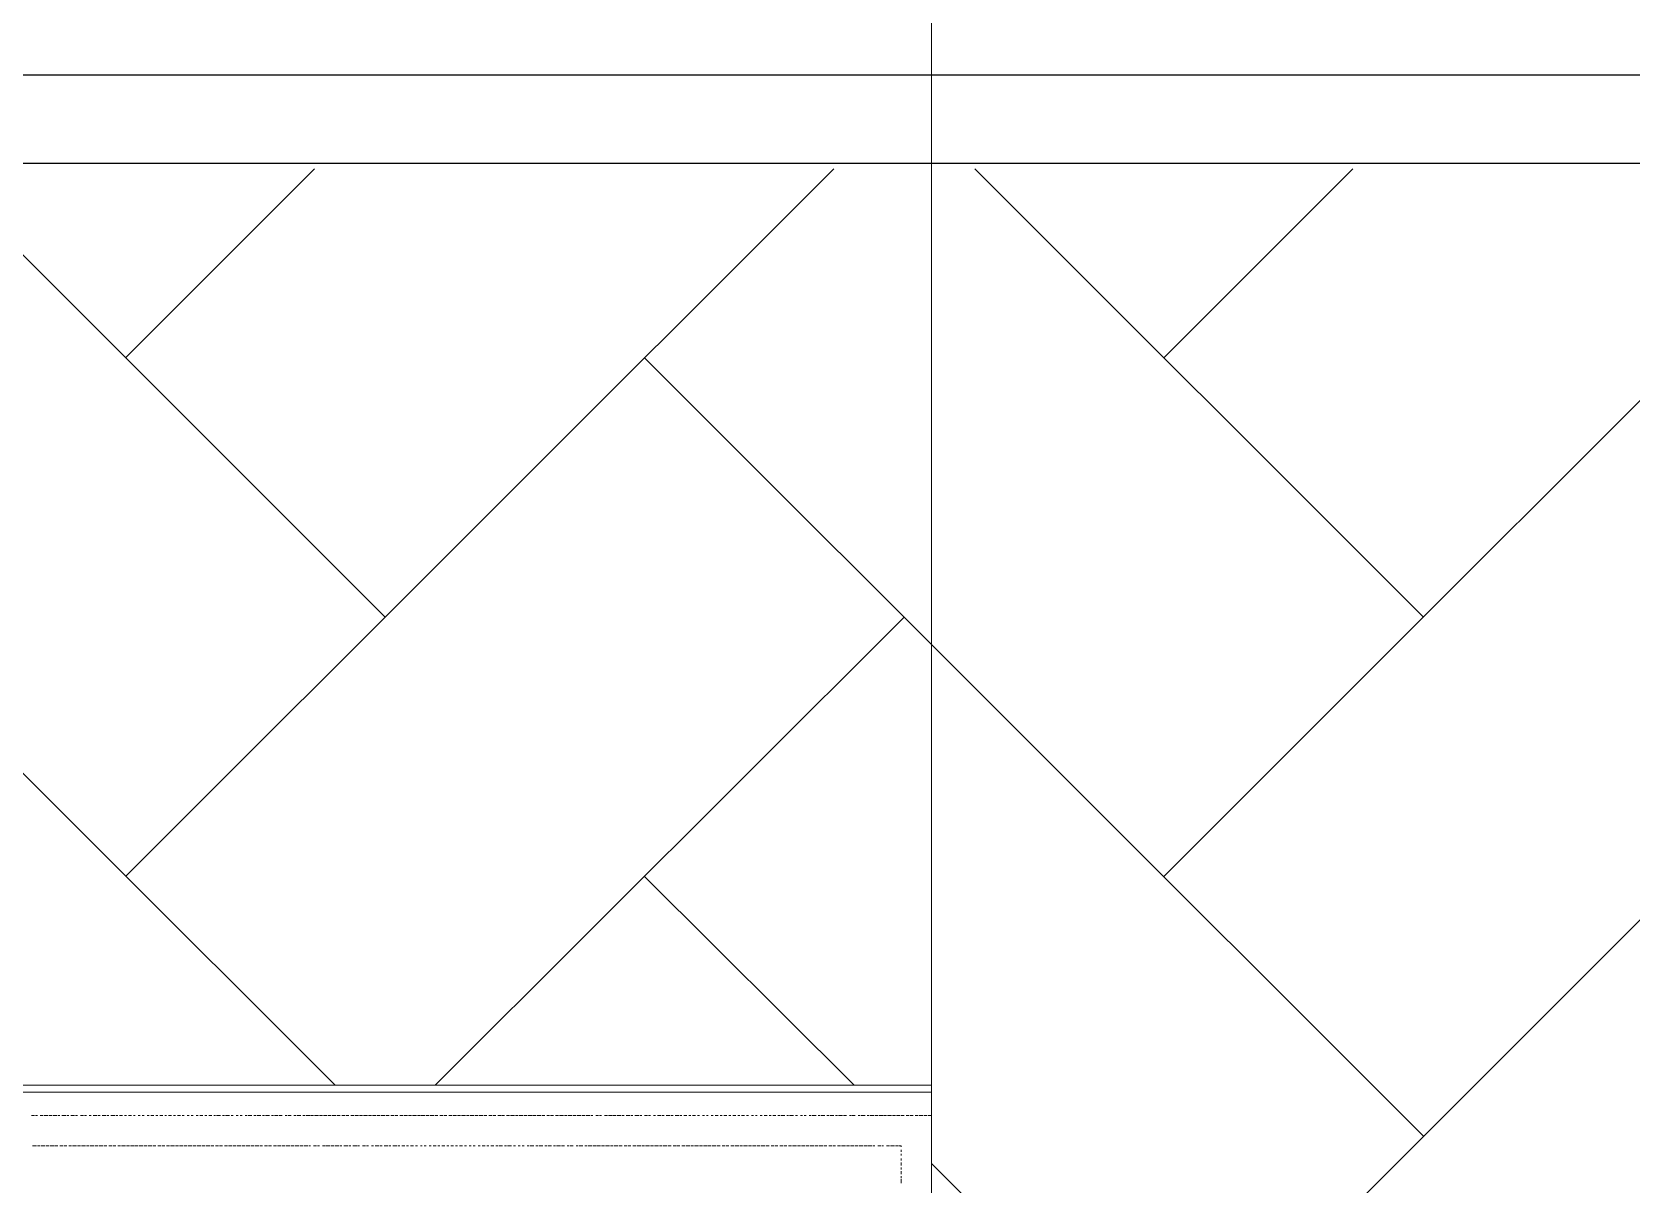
# Model space of a CAD drawing. Header units: millimetres. Extents: x 2928 to 3112, y 1220 to 1280.
# Drawn here: x 2971.048 to 2973.768, y 1265.586 to 1267.547 of the extents above; entities that cross this region are included whole.
import ezdxf

# ---------------------------------------------------------------- set-up
doc = ezdxf.new("R2010")
doc.units = ezdxf.units.MM

msp = doc.modelspace()

# ---------------------------------------------------------------- linework, layer by layer
at = {"color": 253, "linetype": 'Continuous', "lineweight": 5, "true_color": 0x9a9a9a}
for points in [[(2972.57843, 1265.58897), (2972.57843, 1267.98234), (2972.57843, 1267.98234)], [(2972.57843, 1265.58897), (2972.57843, 1267.98234), (2972.57843, 1267.98234)], [(2972.57843, 1265.7423), (2970.56174, 1265.7423), (2970.56174, 1265.7423)]]:
    msp.add_lwpolyline(points, dxfattribs=at)
at = {"color": 7, "linetype": 'Continuous', "lineweight": -2, "true_color": 0x000007}
for points in [[(2937.08126, 1265.3073), (2937.07792, 1267.474), (2938.98795, 1267.474), (2985.45528, 1267.474), (2985.45528, 1236.87356), (2938.98795, 1236.87356), (2937.08126, 1236.87356), (2937.08126, 1238.60692)], [(2937.23126, 1265.3073), (2937.23126, 1267.32399), (2938.98795, 1267.32399), (2985.30528, 1267.32399), (2985.30528, 1237.02356), (2938.98795, 1237.02356), (2937.22793, 1237.02356), (2937.22793, 1238.60692)]]:
    msp.add_lwpolyline(points, close=True, dxfattribs=at)
at = {"color": 252, "linetype": 'Continuous', "lineweight": 13, "true_color": 0x989898}
msp.add_lwpolyline([(2978.19518, 1267.32399), (2978.19518, 1267.474), (2940.68131, 1267.474), (2940.68131, 1267.32399)], close=True, dxfattribs=at)
at = {"color": 9, "linetype": 'Continuous', "lineweight": 13, "true_color": 0xbababa}
for points in [[(2971.64842, 1266.55065), (2970.88507, 1267.31399), (2970.88507, 1267.31399)], [(2971.20674, 1266.99232), (2971.52842, 1267.31399), (2971.52842, 1267.31399)], [(2971.20674, 1266.10898), (2972.41176, 1267.31399), (2972.41176, 1267.31399)], [(2973.41511, 1266.55065), (2972.65176, 1267.31399), (2972.65176, 1267.31399)], [(2972.97344, 1266.99232), (2973.29511, 1267.31399), (2973.29511, 1267.31399)], [(2972.97344, 1266.10898), (2974.17845, 1267.31399), (2974.17845, 1267.31399)], [(2971.56342, 1265.75397), (2970.3234, 1266.99232), (2970.3234, 1266.99232)], [(2973.41511, 1265.6673), (2972.09009, 1266.99232), (2972.09009, 1266.99232)], [(2971.73342, 1265.75397), (2972.53176, 1266.55065), (2972.53176, 1266.55065)], [(2972.97344, 1265.22396), (2974.29846, 1266.55065), (2974.29846, 1266.55065)], [(2972.44676, 1265.75397), (2972.09009, 1266.10898), (2972.09009, 1266.10898)], [(2973.41511, 1264.78229), (2972.57843, 1265.62064), (2972.57843, 1265.62064)]]:
    msp.add_lwpolyline(points, dxfattribs=at)
at = {"color": 7, "linetype": 'Continuous', "lineweight": 20, "true_color": 0x000007}
msp.add_lwpolyline([(2972.57843, 1265.75397), (2970.56174, 1265.75397), (2970.56174, 1265.29896), (2972.57843, 1265.29896)], close=True, dxfattribs=at)
at = {"color": 252, "linetype": 'Continuous', "lineweight": 13, "true_color": 0x989898}
for points in [[(2971.05174, 1265.7023), (2971.04674, 1265.7023), (2971.04674, 1265.7023)], [(2971.05674, 1265.7023), (2971.05341, 1265.7023), (2971.05341, 1265.7023)], [(2971.06674, 1265.7023), (2971.06174, 1265.7023), (2971.06174, 1265.7023)], [(2971.07508, 1265.7023), (2971.06841, 1265.7023), (2971.06841, 1265.7023)], [(2971.08174, 1265.7023), (2971.07674, 1265.7023), (2971.07674, 1265.7023)], [(2971.09008, 1265.7023), (2971.08341, 1265.7023), (2971.08341, 1265.7023)], [(2971.09508, 1265.7023), (2971.09174, 1265.7023), (2971.09174, 1265.7023)], [(2971.10508, 1265.7023), (2971.09841, 1265.7023), (2971.09841, 1265.7023)], [(2971.11008, 1265.7023), (2971.10674, 1265.7023), (2971.10674, 1265.7023)], [(2971.12008, 1265.7023), (2971.11341, 1265.7023), (2971.11341, 1265.7023)], [(2971.12508, 1265.7023), (2971.12174, 1265.7023), (2971.12174, 1265.7023)], [(2971.13508, 1265.7023), (2971.13008, 1265.7023), (2971.13008, 1265.7023)], [(2971.14008, 1265.7023), (2971.13674, 1265.7023), (2971.13674, 1265.7023)], [(2971.14841, 1265.7023), (2971.14508, 1265.7023), (2971.14508, 1265.7023)], [(2971.15841, 1265.7023), (2971.15174, 1265.7023), (2971.15174, 1265.7023)], [(2971.16341, 1265.7023), (2971.16008, 1265.7023), (2971.16008, 1265.7023)], [(2971.17341, 1265.7023), (2971.16674, 1265.7023), (2971.16674, 1265.7023)], [(2971.17841, 1265.7023), (2971.17508, 1265.7023), (2971.17508, 1265.7023)], [(2971.18841, 1265.7023), (2971.18174, 1265.7023), (2971.18174, 1265.7023)], [(2971.19341, 1265.7023), (2971.19008, 1265.7023), (2971.19008, 1265.7023)], [(2971.20174, 1265.7023), (2971.19674, 1265.7023), (2971.19674, 1265.7023)], [(2971.20841, 1265.7023), (2971.20508, 1265.7023), (2971.20508, 1265.7023)], [(2971.21674, 1265.7023), (2971.21174, 1265.7023), (2971.21174, 1265.7023)], [(2971.22341, 1265.7023), (2971.22008, 1265.7023), (2971.22008, 1265.7023)], [(2971.23174, 1265.7023), (2971.22841, 1265.7023), (2971.22841, 1265.7023)], [(2971.23841, 1265.7023), (2971.23508, 1265.7023), (2971.23508, 1265.7023)], [(2971.24674, 1265.7023), (2971.24341, 1265.7023), (2971.24341, 1265.7023)], [(2971.25508, 1265.7023), (2971.25008, 1265.7023), (2971.25008, 1265.7023)], [(2971.26175, 1265.7023), (2971.25841, 1265.7023), (2971.25841, 1265.7023)], [(2971.27008, 1265.7023), (2971.26508, 1265.7023), (2971.26508, 1265.7023)], [(2971.27675, 1265.7023), (2971.27341, 1265.7023), (2971.27341, 1265.7023)], [(2971.28508, 1265.7023), (2971.28008, 1265.7023), (2971.28008, 1265.7023)], [(2971.29175, 1265.7023), (2971.28841, 1265.7023), (2971.28841, 1265.7023)], [(2971.30008, 1265.7023), (2971.29508, 1265.7023), (2971.29508, 1265.7023)], [(2971.30675, 1265.7023), (2971.30341, 1265.7023), (2971.30341, 1265.7023)], [(2971.31508, 1265.7023), (2971.31175, 1265.7023), (2971.31175, 1265.7023)], [(2971.32175, 1265.7023), (2971.31841, 1265.7023), (2971.31841, 1265.7023)], [(2971.33008, 1265.7023), (2971.32675, 1265.7023), (2971.32675, 1265.7023)], [(2971.33841, 1265.7023), (2971.33341, 1265.7023), (2971.33341, 1265.7023)], [(2971.34508, 1265.7023), (2971.34175, 1265.7023), (2971.34175, 1265.7023)], [(2971.35341, 1265.7023), (2971.34841, 1265.7023), (2971.34841, 1265.7023)], [(2971.36008, 1265.7023), (2971.35675, 1265.7023), (2971.35675, 1265.7023)], [(2971.36841, 1265.7023), (2971.36175, 1265.7023), (2971.36175, 1265.7023)], [(2971.37508, 1265.7023), (2971.37175, 1265.7023), (2971.37175, 1265.7023)], [(2971.38341, 1265.7023), (2971.37675, 1265.7023), (2971.37675, 1265.7023)], [(2971.39008, 1265.7023), (2971.38675, 1265.7023), (2971.38675, 1265.7023)], [(2971.39841, 1265.7023), (2971.39508, 1265.7023), (2971.39508, 1265.7023)], [(2971.40508, 1265.7023), (2971.40175, 1265.7023), (2971.40175, 1265.7023)], [(2971.41341, 1265.7023), (2971.41008, 1265.7023), (2971.41008, 1265.7023)], [(2971.42175, 1265.7023), (2971.41508, 1265.7023), (2971.41508, 1265.7023)], [(2971.42841, 1265.7023), (2971.42508, 1265.7023), (2971.42508, 1265.7023)], [(2971.43675, 1265.7023), (2971.43008, 1265.7023), (2971.43008, 1265.7023)], [(2971.44341, 1265.7023), (2971.44008, 1265.7023), (2971.44008, 1265.7023)], [(2971.45175, 1265.7023), (2971.44508, 1265.7023), (2971.44508, 1265.7023)], [(2971.45841, 1265.7023), (2971.45508, 1265.7023), (2971.45508, 1265.7023)], [(2971.46675, 1265.7023), (2971.46008, 1265.7023), (2971.46008, 1265.7023)], [(2971.47341, 1265.7023), (2971.46841, 1265.7023), (2971.46841, 1265.7023)], [(2971.48175, 1265.7023), (2971.47841, 1265.7023), (2971.47841, 1265.7023)], [(2971.48841, 1265.7023), (2971.48341, 1265.7023), (2971.48341, 1265.7023)], [(2971.49675, 1265.7023), (2971.49341, 1265.7023), (2971.49341, 1265.7023)], [(2971.50508, 1265.7023), (2971.49842, 1265.7023), (2971.49842, 1265.7023)], [(2971.51175, 1265.7023), (2971.50842, 1265.7023), (2971.50842, 1265.7023)], [(2971.52008, 1265.7023), (2971.51342, 1265.7023), (2971.51342, 1265.7023)], [(2971.52675, 1265.7023), (2971.52175, 1265.7023), (2971.52175, 1265.7023)], [(2971.53508, 1265.7023), (2971.52842, 1265.7023), (2971.52842, 1265.7023)], [(2971.54175, 1265.7023), (2971.53675, 1265.7023), (2971.53675, 1265.7023)], [(2971.55008, 1265.7023), (2971.54342, 1265.7023), (2971.54342, 1265.7023)], [(2971.55675, 1265.7023), (2971.55175, 1265.7023), (2971.55175, 1265.7023)], [(2971.56508, 1265.7023), (2971.55842, 1265.7023), (2971.55842, 1265.7023)], [(2971.57175, 1265.7023), (2971.56675, 1265.7023), (2971.56675, 1265.7023)], [(2971.58008, 1265.7023), (2971.57508, 1265.7023), (2971.57508, 1265.7023)], [(2971.58675, 1265.7023), (2971.58175, 1265.7023), (2971.58175, 1265.7023)], [(2971.59508, 1265.7023), (2971.59008, 1265.7023), (2971.59008, 1265.7023)], [(2971.60342, 1265.7023), (2971.59675, 1265.7023), (2971.59675, 1265.7023)], [(2971.61008, 1265.7023), (2971.60508, 1265.7023), (2971.60508, 1265.7023)], [(2971.61842, 1265.7023), (2971.61175, 1265.7023), (2971.61175, 1265.7023)], [(2971.62508, 1265.7023), (2971.62008, 1265.7023), (2971.62008, 1265.7023)], [(2971.63342, 1265.7023), (2971.62675, 1265.7023), (2971.62675, 1265.7023)], [(2971.64008, 1265.7023), (2971.63508, 1265.7023), (2971.63508, 1265.7023)], [(2971.64842, 1265.7023), (2971.64175, 1265.7023), (2971.64175, 1265.7023)], [(2971.65508, 1265.7023), (2971.65008, 1265.7023), (2971.65008, 1265.7023)], [(2971.66342, 1265.7023), (2971.65842, 1265.7023), (2971.65842, 1265.7023)], [(2971.67008, 1265.7023), (2971.66508, 1265.7023), (2971.66508, 1265.7023)], [(2971.67842, 1265.7023), (2971.67342, 1265.7023), (2971.67342, 1265.7023)], [(2971.68675, 1265.7023), (2971.68008, 1265.7023), (2971.68008, 1265.7023)], [(2971.69342, 1265.7023), (2971.68842, 1265.7023), (2971.68842, 1265.7023)], [(2971.70175, 1265.7023), (2971.69508, 1265.7023), (2971.69508, 1265.7023)], [(2971.70842, 1265.7023), (2971.70342, 1265.7023), (2971.70342, 1265.7023)], [(2971.71675, 1265.7023), (2971.71008, 1265.7023), (2971.71008, 1265.7023)], [(2971.72342, 1265.7023), (2971.71842, 1265.7023), (2971.71842, 1265.7023)], [(2971.73175, 1265.7023), (2971.72508, 1265.7023), (2971.72508, 1265.7023)], [(2971.73842, 1265.7023), (2971.73342, 1265.7023), (2971.73342, 1265.7023)], [(2971.74675, 1265.7023), (2971.74175, 1265.7023), (2971.74175, 1265.7023)], [(2971.75342, 1265.7023), (2971.74842, 1265.7023), (2971.74842, 1265.7023)], [(2971.76175, 1265.7023), (2971.75675, 1265.7023), (2971.75675, 1265.7023)], [(2971.77009, 1265.7023), (2971.76342, 1265.7023), (2971.76342, 1265.7023)], [(2971.77675, 1265.7023), (2971.77175, 1265.7023), (2971.77175, 1265.7023)], [(2971.78509, 1265.7023), (2971.77842, 1265.7023), (2971.77842, 1265.7023)], [(2971.79175, 1265.7023), (2971.78675, 1265.7023), (2971.78675, 1265.7023)], [(2971.80009, 1265.7023), (2971.79342, 1265.7023), (2971.79342, 1265.7023)], [(2971.80675, 1265.7023), (2971.80175, 1265.7023), (2971.80175, 1265.7023)], [(2971.81509, 1265.7023), (2971.80842, 1265.7023), (2971.80842, 1265.7023)], [(2971.82175, 1265.7023), (2971.81675, 1265.7023), (2971.81675, 1265.7023)], [(2971.83009, 1265.7023), (2971.82509, 1265.7023), (2971.82509, 1265.7023)], [(2971.83675, 1265.7023), (2971.83175, 1265.7023), (2971.83175, 1265.7023)], [(2971.84509, 1265.7023), (2971.84009, 1265.7023), (2971.84009, 1265.7023)], [(2971.85175, 1265.7023), (2971.84675, 1265.7023), (2971.84675, 1265.7023)], [(2971.86009, 1265.7023), (2971.85509, 1265.7023), (2971.85509, 1265.7023)], [(2971.86842, 1265.7023), (2971.86175, 1265.7023), (2971.86175, 1265.7023)], [(2971.87509, 1265.7023), (2971.87009, 1265.7023), (2971.87009, 1265.7023)], [(2971.88342, 1265.7023), (2971.87675, 1265.7023), (2971.87675, 1265.7023)], [(2971.89009, 1265.7023), (2971.88509, 1265.7023), (2971.88509, 1265.7023)], [(2971.89842, 1265.7023), (2971.89175, 1265.7023), (2971.89175, 1265.7023)], [(2971.90509, 1265.7023), (2971.90009, 1265.7023), (2971.90009, 1265.7023)], [(2971.91342, 1265.7023), (2971.90675, 1265.7023), (2971.90675, 1265.7023)], [(2971.92009, 1265.7023), (2971.91509, 1265.7023), (2971.91509, 1265.7023)], [(2971.92842, 1265.7023), (2971.92342, 1265.7023), (2971.92342, 1265.7023)], [(2971.93509, 1265.7023), (2971.93009, 1265.7023), (2971.93009, 1265.7023)], [(2971.94342, 1265.7023), (2971.93842, 1265.7023), (2971.93842, 1265.7023)], [(2971.95175, 1265.7023), (2971.94509, 1265.7023), (2971.94509, 1265.7023)], [(2971.95842, 1265.7023), (2971.95342, 1265.7023), (2971.95342, 1265.7023)], [(2971.96676, 1265.7023), (2971.96009, 1265.7023), (2971.96009, 1265.7023)], [(2971.97342, 1265.7023), (2971.96842, 1265.7023), (2971.96842, 1265.7023)], [(2971.98176, 1265.7023), (2971.97509, 1265.7023), (2971.97509, 1265.7023)], [(2971.98842, 1265.7023), (2971.98342, 1265.7023), (2971.98342, 1265.7023)], [(2971.99676, 1265.7023), (2971.99009, 1265.7023), (2971.99009, 1265.7023)], [(2972.00176, 1265.7023), (2971.99842, 1265.7023), (2971.99842, 1265.7023)], [(2972.01176, 1265.7023), (2972.00676, 1265.7023), (2972.00676, 1265.7023)], [(2972.01676, 1265.7023), (2972.01342, 1265.7023), (2972.01342, 1265.7023)], [(2972.02676, 1265.7023), (2972.02176, 1265.7023), (2972.02176, 1265.7023)], [(2972.03509, 1265.7023), (2972.02842, 1265.7023), (2972.02842, 1265.7023)], [(2972.04176, 1265.7023), (2972.03676, 1265.7023), (2972.03676, 1265.7023)], [(2972.05009, 1265.7023), (2972.04342, 1265.7023), (2972.04342, 1265.7023)], [(2972.05509, 1265.7023), (2972.05176, 1265.7023), (2972.05176, 1265.7023)], [(2972.06509, 1265.7023), (2972.05842, 1265.7023), (2972.05842, 1265.7023)], [(2972.07009, 1265.7023), (2972.06676, 1265.7023), (2972.06676, 1265.7023)], [(2972.08009, 1265.7023), (2972.07342, 1265.7023), (2972.07342, 1265.7023)], [(2972.08509, 1265.7023), (2972.08176, 1265.7023), (2972.08176, 1265.7023)], [(2972.09509, 1265.7023), (2972.09009, 1265.7023), (2972.09009, 1265.7023)], [(2972.10009, 1265.7023), (2972.09676, 1265.7023), (2972.09676, 1265.7023)], [(2972.10842, 1265.7023), (2972.10509, 1265.7023), (2972.10509, 1265.7023)], [(2972.11842, 1265.7023), (2972.11176, 1265.7023), (2972.11176, 1265.7023)], [(2972.12342, 1265.7023), (2972.12009, 1265.7023), (2972.12009, 1265.7023)], [(2972.13342, 1265.7023), (2972.12676, 1265.7023), (2972.12676, 1265.7023)], [(2972.13842, 1265.7023), (2972.13509, 1265.7023), (2972.13509, 1265.7023)], [(2972.14842, 1265.7023), (2972.14176, 1265.7023), (2972.14176, 1265.7023)], [(2972.15342, 1265.7023), (2972.15009, 1265.7023), (2972.15009, 1265.7023)], [(2972.16176, 1265.7023), (2972.15676, 1265.7023), (2972.15676, 1265.7023)], [(2972.16842, 1265.7023), (2972.16509, 1265.7023), (2972.16509, 1265.7023)], [(2972.17676, 1265.7023), (2972.17176, 1265.7023), (2972.17176, 1265.7023)], [(2972.18342, 1265.7023), (2972.18009, 1265.7023), (2972.18009, 1265.7023)], [(2972.19176, 1265.7023), (2972.18842, 1265.7023), (2972.18842, 1265.7023)], [(2972.19843, 1265.7023), (2972.19509, 1265.7023), (2972.19509, 1265.7023)], [(2972.20676, 1265.7023), (2972.20343, 1265.7023), (2972.20343, 1265.7023)], [(2972.21509, 1265.7023), (2972.21009, 1265.7023), (2972.21009, 1265.7023)], [(2972.22176, 1265.7023), (2972.21843, 1265.7023), (2972.21843, 1265.7023)], [(2972.23009, 1265.7023), (2972.22509, 1265.7023), (2972.22509, 1265.7023)], [(2972.23676, 1265.7023), (2972.23343, 1265.7023), (2972.23343, 1265.7023)], [(2972.24509, 1265.7023), (2972.24009, 1265.7023), (2972.24009, 1265.7023)], [(2972.25176, 1265.7023), (2972.24843, 1265.7023), (2972.24843, 1265.7023)], [(2972.26009, 1265.7023), (2972.25509, 1265.7023), (2972.25509, 1265.7023)], [(2972.26676, 1265.7023), (2972.26343, 1265.7023), (2972.26343, 1265.7023)], [(2972.27509, 1265.7023), (2972.27176, 1265.7023), (2972.27176, 1265.7023)], [(2972.28176, 1265.7023), (2972.27843, 1265.7023), (2972.27843, 1265.7023)], [(2972.29009, 1265.7023), (2972.28676, 1265.7023), (2972.28676, 1265.7023)], [(2972.29843, 1265.7023), (2972.29343, 1265.7023), (2972.29343, 1265.7023)], [(2972.30509, 1265.7023), (2972.30176, 1265.7023), (2972.30176, 1265.7023)], [(2972.31343, 1265.7023), (2972.30843, 1265.7023), (2972.30843, 1265.7023)], [(2972.32009, 1265.7023), (2972.31676, 1265.7023), (2972.31676, 1265.7023)], [(2972.32843, 1265.7023), (2972.32176, 1265.7023), (2972.32176, 1265.7023)], [(2972.33509, 1265.7023), (2972.33176, 1265.7023), (2972.33176, 1265.7023)], [(2972.34343, 1265.7023), (2972.33676, 1265.7023), (2972.33676, 1265.7023)], [(2972.35009, 1265.7023), (2972.34676, 1265.7023), (2972.34676, 1265.7023)], [(2972.35843, 1265.7023), (2972.35509, 1265.7023), (2972.35509, 1265.7023)], [(2972.36509, 1265.7023), (2972.36176, 1265.7023), (2972.36176, 1265.7023)], [(2972.37343, 1265.7023), (2972.37009, 1265.7023), (2972.37009, 1265.7023)], [(2972.38176, 1265.7023), (2972.37509, 1265.7023), (2972.37509, 1265.7023)], [(2972.38843, 1265.7023), (2972.38509, 1265.7023), (2972.38509, 1265.7023)], [(2972.39676, 1265.7023), (2972.39009, 1265.7023), (2972.39009, 1265.7023)], [(2972.40343, 1265.7023), (2972.40009, 1265.7023), (2972.40009, 1265.7023)], [(2972.41176, 1265.7023), (2972.40509, 1265.7023), (2972.40509, 1265.7023)], [(2972.41843, 1265.7023), (2972.41509, 1265.7023), (2972.41509, 1265.7023)], [(2972.42676, 1265.7023), (2972.42009, 1265.7023), (2972.42009, 1265.7023)], [(2972.43343, 1265.7023), (2972.42843, 1265.7023), (2972.42843, 1265.7023)], [(2972.44176, 1265.7023), (2972.43843, 1265.7023), (2972.43843, 1265.7023)], [(2972.44843, 1265.7023), (2972.44343, 1265.7023), (2972.44343, 1265.7023)], [(2972.45676, 1265.7023), (2972.45343, 1265.7023), (2972.45343, 1265.7023)], [(2972.4651, 1265.7023), (2972.45843, 1265.7023), (2972.45843, 1265.7023)], [(2972.47176, 1265.7023), (2972.46843, 1265.7023), (2972.46843, 1265.7023)], [(2972.4801, 1265.7023), (2972.47343, 1265.7023), (2972.47343, 1265.7023)], [(2972.48676, 1265.7023), (2972.48176, 1265.7023), (2972.48176, 1265.7023)], [(2972.4951, 1265.7023), (2972.48843, 1265.7023), (2972.48843, 1265.7023)], [(2972.50176, 1265.7023), (2972.49676, 1265.7023), (2972.49676, 1265.7023)], [(2972.5101, 1265.7023), (2972.50343, 1265.7023), (2972.50343, 1265.7023)], [(2972.51676, 1265.7023), (2972.51176, 1265.7023), (2972.51176, 1265.7023)], [(2972.5251, 1265.7023), (2972.51843, 1265.7023), (2972.51843, 1265.7023)], [(2972.53176, 1265.7023), (2972.52676, 1265.7023), (2972.52676, 1265.7023)], [(2972.5401, 1265.7023), (2972.5351, 1265.7023), (2972.5351, 1265.7023)], [(2972.54676, 1265.7023), (2972.54176, 1265.7023), (2972.54176, 1265.7023)], [(2972.5551, 1265.7023), (2972.5501, 1265.7023), (2972.5501, 1265.7023)], [(2972.56343, 1265.7023), (2972.55676, 1265.7023), (2972.55676, 1265.7023)], [(2972.5701, 1265.7023), (2972.5651, 1265.7023), (2972.5651, 1265.7023)], [(2972.57843, 1265.7023), (2972.57176, 1265.7023), (2972.57176, 1265.7023)], [(2971.05508, 1265.65064), (2971.04841, 1265.65064), (2971.04841, 1265.65064)], [(2971.06174, 1265.65064), (2971.05674, 1265.65064), (2971.05674, 1265.65064)], [(2971.07008, 1265.65064), (2971.06341, 1265.65064), (2971.06341, 1265.65064)], [(2971.07674, 1265.65064), (2971.07174, 1265.65064), (2971.07174, 1265.65064)], [(2971.08508, 1265.65064), (2971.07841, 1265.65064), (2971.07841, 1265.65064)], [(2971.09174, 1265.65064), (2971.08674, 1265.65064), (2971.08674, 1265.65064)], [(2971.10008, 1265.65064), (2971.09508, 1265.65064), (2971.09508, 1265.65064)], [(2971.10674, 1265.65064), (2971.10174, 1265.65064), (2971.10174, 1265.65064)], [(2971.11508, 1265.65064), (2971.11008, 1265.65064), (2971.11008, 1265.65064)], [(2971.12341, 1265.65064), (2971.11674, 1265.65064), (2971.11674, 1265.65064)], [(2971.13008, 1265.65064), (2971.12508, 1265.65064), (2971.12508, 1265.65064)], [(2971.13841, 1265.65064), (2971.13174, 1265.65064), (2971.13174, 1265.65064)], [(2971.14508, 1265.65064), (2971.14008, 1265.65064), (2971.14008, 1265.65064)], [(2971.15341, 1265.65064), (2971.14674, 1265.65064), (2971.14674, 1265.65064)], [(2971.16008, 1265.65064), (2971.15508, 1265.65064), (2971.15508, 1265.65064)], [(2971.16841, 1265.65064), (2971.16174, 1265.65064), (2971.16174, 1265.65064)], [(2971.17508, 1265.65064), (2971.17008, 1265.65064), (2971.17008, 1265.65064)], [(2971.18341, 1265.65064), (2971.17841, 1265.65064), (2971.17841, 1265.65064)], [(2971.19008, 1265.65064), (2971.18508, 1265.65064), (2971.18508, 1265.65064)], [(2971.19841, 1265.65064), (2971.19341, 1265.65064), (2971.19341, 1265.65064)], [(2971.20674, 1265.65064), (2971.20008, 1265.65064), (2971.20008, 1265.65064)], [(2971.21341, 1265.65064), (2971.20841, 1265.65064), (2971.20841, 1265.65064)], [(2971.22174, 1265.65064), (2971.21508, 1265.65064), (2971.21508, 1265.65064)], [(2971.22841, 1265.65064), (2971.22341, 1265.65064), (2971.22341, 1265.65064)], [(2971.23674, 1265.65064), (2971.23008, 1265.65064), (2971.23008, 1265.65064)], [(2971.24341, 1265.65064), (2971.23841, 1265.65064), (2971.23841, 1265.65064)], [(2971.25174, 1265.65064), (2971.24508, 1265.65064), (2971.24508, 1265.65064)], [(2971.25841, 1265.65064), (2971.25341, 1265.65064), (2971.25341, 1265.65064)], [(2971.26675, 1265.65064), (2971.26175, 1265.65064), (2971.26175, 1265.65064)], [(2971.27341, 1265.65064), (2971.26841, 1265.65064), (2971.26841, 1265.65064)], [(2971.28175, 1265.65064), (2971.27675, 1265.65064), (2971.27675, 1265.65064)], [(2971.29008, 1265.65064), (2971.28341, 1265.65064), (2971.28341, 1265.65064)], [(2971.29675, 1265.65064), (2971.29175, 1265.65064), (2971.29175, 1265.65064)], [(2971.30508, 1265.65064), (2971.29841, 1265.65064), (2971.29841, 1265.65064)], [(2971.31175, 1265.65064), (2971.30675, 1265.65064), (2971.30675, 1265.65064)], [(2971.32008, 1265.65064), (2971.31341, 1265.65064), (2971.31341, 1265.65064)], [(2971.32675, 1265.65064), (2971.32175, 1265.65064), (2971.32175, 1265.65064)], [(2971.33508, 1265.65064), (2971.32841, 1265.65064), (2971.32841, 1265.65064)], [(2971.34175, 1265.65064), (2971.33675, 1265.65064), (2971.33675, 1265.65064)], [(2971.35008, 1265.65064), (2971.34341, 1265.65064), (2971.34341, 1265.65064)], [(2971.35675, 1265.65064), (2971.35175, 1265.65064), (2971.35175, 1265.65064)], [(2971.36508, 1265.65064), (2971.36008, 1265.65064), (2971.36008, 1265.65064)], [(2971.37175, 1265.65064), (2971.36675, 1265.65064), (2971.36675, 1265.65064)], [(2971.38008, 1265.65064), (2971.37508, 1265.65064), (2971.37508, 1265.65064)], [(2971.38841, 1265.65064), (2971.38175, 1265.65064), (2971.38175, 1265.65064)], [(2971.39508, 1265.65064), (2971.39008, 1265.65064), (2971.39008, 1265.65064)], [(2971.40341, 1265.65064), (2971.39675, 1265.65064), (2971.39675, 1265.65064)], [(2971.41008, 1265.65064), (2971.40508, 1265.65064), (2971.40508, 1265.65064)], [(2971.41841, 1265.65064), (2971.41175, 1265.65064), (2971.41175, 1265.65064)], [(2971.42508, 1265.65064), (2971.42008, 1265.65064), (2971.42008, 1265.65064)], [(2971.43341, 1265.65064), (2971.42675, 1265.65064), (2971.42675, 1265.65064)], [(2971.44008, 1265.65064), (2971.43508, 1265.65064), (2971.43508, 1265.65064)], [(2971.44841, 1265.65064), (2971.44341, 1265.65064), (2971.44341, 1265.65064)], [(2971.45508, 1265.65064), (2971.45008, 1265.65064), (2971.45008, 1265.65064)], [(2971.46341, 1265.65064), (2971.45841, 1265.65064), (2971.45841, 1265.65064)], [(2971.47175, 1265.65064), (2971.46508, 1265.65064), (2971.46508, 1265.65064)], [(2971.47841, 1265.65064), (2971.47341, 1265.65064), (2971.47341, 1265.65064)], [(2971.48675, 1265.65064), (2971.48008, 1265.65064), (2971.48008, 1265.65064)], [(2971.49341, 1265.65064), (2971.48841, 1265.65064), (2971.48841, 1265.65064)], [(2971.50175, 1265.65064), (2971.49508, 1265.65064), (2971.49508, 1265.65064)], [(2971.50842, 1265.65064), (2971.50342, 1265.65064), (2971.50342, 1265.65064)], [(2971.51675, 1265.65064), (2971.51008, 1265.65064), (2971.51008, 1265.65064)], [(2971.52175, 1265.65064), (2971.51842, 1265.65064), (2971.51842, 1265.65064)], [(2971.53175, 1265.65064), (2971.52675, 1265.65064), (2971.52675, 1265.65064)], [(2971.53675, 1265.65064), (2971.53342, 1265.65064), (2971.53342, 1265.65064)], [(2971.54675, 1265.65064), (2971.54175, 1265.65064), (2971.54175, 1265.65064)], [(2971.55508, 1265.65064), (2971.54842, 1265.65064), (2971.54842, 1265.65064)], [(2971.56175, 1265.65064), (2971.55675, 1265.65064), (2971.55675, 1265.65064)], [(2971.57008, 1265.65064), (2971.56342, 1265.65064), (2971.56342, 1265.65064)], [(2971.57508, 1265.65064), (2971.57175, 1265.65064), (2971.57175, 1265.65064)], [(2971.58508, 1265.65064), (2971.57842, 1265.65064), (2971.57842, 1265.65064)], [(2971.59008, 1265.65064), (2971.58675, 1265.65064), (2971.58675, 1265.65064)], [(2971.60008, 1265.65064), (2971.59342, 1265.65064), (2971.59342, 1265.65064)], [(2971.60508, 1265.65064), (2971.60175, 1265.65064), (2971.60175, 1265.65064)], [(2971.61508, 1265.65064), (2971.61008, 1265.65064), (2971.61008, 1265.65064)], [(2971.62008, 1265.65064), (2971.61675, 1265.65064), (2971.61675, 1265.65064)], [(2971.62842, 1265.65064), (2971.62508, 1265.65064), (2971.62508, 1265.65064)], [(2971.63842, 1265.65064), (2971.63175, 1265.65064), (2971.63175, 1265.65064)], [(2971.64342, 1265.65064), (2971.64008, 1265.65064), (2971.64008, 1265.65064)], [(2971.65342, 1265.65064), (2971.64675, 1265.65064), (2971.64675, 1265.65064)], [(2971.65842, 1265.65064), (2971.65508, 1265.65064), (2971.65508, 1265.65064)], [(2971.66842, 1265.65064), (2971.66175, 1265.65064), (2971.66175, 1265.65064)], [(2971.67342, 1265.65064), (2971.67008, 1265.65064), (2971.67008, 1265.65064)], [(2971.68175, 1265.65064), (2971.67675, 1265.65064), (2971.67675, 1265.65064)], [(2971.68842, 1265.65064), (2971.68508, 1265.65064), (2971.68508, 1265.65064)], [(2971.69675, 1265.65064), (2971.69175, 1265.65064), (2971.69175, 1265.65064)], [(2971.70342, 1265.65064), (2971.70008, 1265.65064), (2971.70008, 1265.65064)], [(2971.71175, 1265.65064), (2971.70842, 1265.65064), (2971.70842, 1265.65064)], [(2971.71842, 1265.65064), (2971.71508, 1265.65064), (2971.71508, 1265.65064)], [(2971.72675, 1265.65064), (2971.72342, 1265.65064), (2971.72342, 1265.65064)], [(2971.73509, 1265.65064), (2971.73009, 1265.65064), (2971.73009, 1265.65064)], [(2971.74175, 1265.65064), (2971.73842, 1265.65064), (2971.73842, 1265.65064)], [(2971.75009, 1265.65064), (2971.74509, 1265.65064), (2971.74509, 1265.65064)], [(2971.75675, 1265.65064), (2971.75342, 1265.65064), (2971.75342, 1265.65064)], [(2971.76509, 1265.65064), (2971.76009, 1265.65064), (2971.76009, 1265.65064)], [(2971.77175, 1265.65064), (2971.76842, 1265.65064), (2971.76842, 1265.65064)], [(2971.78009, 1265.65064), (2971.77509, 1265.65064), (2971.77509, 1265.65064)], [(2971.78675, 1265.65064), (2971.78342, 1265.65064), (2971.78342, 1265.65064)], [(2971.79509, 1265.65064), (2971.79175, 1265.65064), (2971.79175, 1265.65064)], [(2971.80175, 1265.65064), (2971.79842, 1265.65064), (2971.79842, 1265.65064)], [(2971.81009, 1265.65064), (2971.80675, 1265.65064), (2971.80675, 1265.65064)], [(2971.81842, 1265.65064), (2971.81342, 1265.65064), (2971.81342, 1265.65064)], [(2971.82509, 1265.65064), (2971.82175, 1265.65064), (2971.82175, 1265.65064)], [(2971.83342, 1265.65064), (2971.82842, 1265.65064), (2971.82842, 1265.65064)], [(2971.84009, 1265.65064), (2971.83675, 1265.65064), (2971.83675, 1265.65064)], [(2971.84842, 1265.65064), (2971.84175, 1265.65064), (2971.84175, 1265.65064)], [(2971.85509, 1265.65064), (2971.85175, 1265.65064), (2971.85175, 1265.65064)], [(2971.86342, 1265.65064), (2971.85675, 1265.65064), (2971.85675, 1265.65064)], [(2971.87009, 1265.65064), (2971.86675, 1265.65064), (2971.86675, 1265.65064)], [(2971.87842, 1265.65064), (2971.87509, 1265.65064), (2971.87509, 1265.65064)], [(2971.88509, 1265.65064), (2971.88175, 1265.65064), (2971.88175, 1265.65064)], [(2971.89342, 1265.65064), (2971.89009, 1265.65064), (2971.89009, 1265.65064)], [(2971.90175, 1265.65064), (2971.89509, 1265.65064), (2971.89509, 1265.65064)], [(2971.90842, 1265.65064), (2971.90509, 1265.65064), (2971.90509, 1265.65064)], [(2971.91675, 1265.65064), (2971.91009, 1265.65064), (2971.91009, 1265.65064)], [(2971.92342, 1265.65064), (2971.92009, 1265.65064), (2971.92009, 1265.65064)], [(2971.93175, 1265.65064), (2971.92509, 1265.65064), (2971.92509, 1265.65064)], [(2971.93842, 1265.65064), (2971.93509, 1265.65064), (2971.93509, 1265.65064)], [(2971.94675, 1265.65064), (2971.94009, 1265.65064), (2971.94009, 1265.65064)], [(2971.95342, 1265.65064), (2971.94842, 1265.65064), (2971.94842, 1265.65064)], [(2971.96176, 1265.65064), (2971.95842, 1265.65064), (2971.95842, 1265.65064)], [(2971.96842, 1265.65064), (2971.96342, 1265.65064), (2971.96342, 1265.65064)], [(2971.97676, 1265.65064), (2971.97342, 1265.65064), (2971.97342, 1265.65064)], [(2971.98509, 1265.65064), (2971.97842, 1265.65064), (2971.97842, 1265.65064)], [(2971.99176, 1265.65064), (2971.98842, 1265.65064), (2971.98842, 1265.65064)], [(2972.00009, 1265.65064), (2971.99342, 1265.65064), (2971.99342, 1265.65064)], [(2972.00676, 1265.65064), (2972.00176, 1265.65064), (2972.00176, 1265.65064)], [(2972.01509, 1265.65064), (2972.00842, 1265.65064), (2972.00842, 1265.65064)], [(2972.02176, 1265.65064), (2972.01676, 1265.65064), (2972.01676, 1265.65064)], [(2972.03009, 1265.65064), (2972.02342, 1265.65064), (2972.02342, 1265.65064)], [(2972.03676, 1265.65064), (2972.03176, 1265.65064), (2972.03176, 1265.65064)], [(2972.04509, 1265.65064), (2972.03842, 1265.65064), (2972.03842, 1265.65064)], [(2972.05176, 1265.65064), (2972.04676, 1265.65064), (2972.04676, 1265.65064)], [(2972.06009, 1265.65064), (2972.05509, 1265.65064), (2972.05509, 1265.65064)], [(2972.06676, 1265.65064), (2972.06176, 1265.65064), (2972.06176, 1265.65064)], [(2972.07509, 1265.65064), (2972.07009, 1265.65064), (2972.07009, 1265.65064)], [(2972.08342, 1265.65064), (2972.07676, 1265.65064), (2972.07676, 1265.65064)], [(2972.09009, 1265.65064), (2972.08509, 1265.65064), (2972.08509, 1265.65064)], [(2972.09842, 1265.65064), (2972.09176, 1265.65064), (2972.09176, 1265.65064)], [(2972.10509, 1265.65064), (2972.10009, 1265.65064), (2972.10009, 1265.65064)], [(2972.11342, 1265.65064), (2972.10676, 1265.65064), (2972.10676, 1265.65064)], [(2972.12009, 1265.65064), (2972.11509, 1265.65064), (2972.11509, 1265.65064)], [(2972.12842, 1265.65064), (2972.12176, 1265.65064), (2972.12176, 1265.65064)], [(2972.13509, 1265.65064), (2972.13009, 1265.65064), (2972.13009, 1265.65064)], [(2972.14342, 1265.65064), (2972.13842, 1265.65064), (2972.13842, 1265.65064)], [(2972.15009, 1265.65064), (2972.14509, 1265.65064), (2972.14509, 1265.65064)], [(2972.15842, 1265.65064), (2972.15342, 1265.65064), (2972.15342, 1265.65064)], [(2972.16676, 1265.65064), (2972.16009, 1265.65064), (2972.16009, 1265.65064)], [(2972.17342, 1265.65064), (2972.16842, 1265.65064), (2972.16842, 1265.65064)], [(2972.18176, 1265.65064), (2972.17509, 1265.65064), (2972.17509, 1265.65064)], [(2972.18842, 1265.65064), (2972.18342, 1265.65064), (2972.18342, 1265.65064)], [(2972.19676, 1265.65064), (2972.19009, 1265.65064), (2972.19009, 1265.65064)], [(2972.20343, 1265.65064), (2972.19843, 1265.65064), (2972.19843, 1265.65064)], [(2972.21176, 1265.65064), (2972.20509, 1265.65064), (2972.20509, 1265.65064)], [(2972.21843, 1265.65064), (2972.21343, 1265.65064), (2972.21343, 1265.65064)], [(2972.22676, 1265.65064), (2972.22176, 1265.65064), (2972.22176, 1265.65064)], [(2972.23343, 1265.65064), (2972.22843, 1265.65064), (2972.22843, 1265.65064)], [(2972.24176, 1265.65064), (2972.23676, 1265.65064), (2972.23676, 1265.65064)], [(2972.25009, 1265.65064), (2972.24343, 1265.65064), (2972.24343, 1265.65064)], [(2972.25676, 1265.65064), (2972.25176, 1265.65064), (2972.25176, 1265.65064)], [(2972.26509, 1265.65064), (2972.25843, 1265.65064), (2972.25843, 1265.65064)], [(2972.27176, 1265.65064), (2972.26676, 1265.65064), (2972.26676, 1265.65064)], [(2972.28009, 1265.65064), (2972.27343, 1265.65064), (2972.27343, 1265.65064)], [(2972.28676, 1265.65064), (2972.28176, 1265.65064), (2972.28176, 1265.65064)], [(2972.29509, 1265.65064), (2972.28843, 1265.65064), (2972.28843, 1265.65064)], [(2972.30176, 1265.65064), (2972.29676, 1265.65064), (2972.29676, 1265.65064)], [(2972.31009, 1265.65064), (2972.30509, 1265.65064), (2972.30509, 1265.65064)], [(2972.31676, 1265.65064), (2972.31176, 1265.65064), (2972.31176, 1265.65064)], [(2972.32509, 1265.65064), (2972.32009, 1265.65064), (2972.32009, 1265.65064)], [(2972.33176, 1265.65064), (2972.32676, 1265.65064), (2972.32676, 1265.65064)], [(2972.34009, 1265.65064), (2972.33509, 1265.65064), (2972.33509, 1265.65064)], [(2972.34843, 1265.65064), (2972.34176, 1265.65064), (2972.34176, 1265.65064)], [(2972.35509, 1265.65064), (2972.35009, 1265.65064), (2972.35009, 1265.65064)], [(2972.36343, 1265.65064), (2972.35676, 1265.65064), (2972.35676, 1265.65064)], [(2972.37009, 1265.65064), (2972.36509, 1265.65064), (2972.36509, 1265.65064)], [(2972.37843, 1265.65064), (2972.37176, 1265.65064), (2972.37176, 1265.65064)], [(2972.38509, 1265.65064), (2972.38009, 1265.65064), (2972.38009, 1265.65064)], [(2972.39343, 1265.65064), (2972.38676, 1265.65064), (2972.38676, 1265.65064)], [(2972.40009, 1265.65064), (2972.39509, 1265.65064), (2972.39509, 1265.65064)], [(2972.40843, 1265.65064), (2972.40343, 1265.65064), (2972.40343, 1265.65064)], [(2972.41509, 1265.65064), (2972.41009, 1265.65064), (2972.41009, 1265.65064)], [(2972.42343, 1265.65064), (2972.41843, 1265.65064), (2972.41843, 1265.65064)], [(2972.43176, 1265.65064), (2972.42509, 1265.65064), (2972.42509, 1265.65064)], [(2972.43843, 1265.65064), (2972.43343, 1265.65064), (2972.43343, 1265.65064)], [(2972.44676, 1265.65064), (2972.4401, 1265.65064), (2972.4401, 1265.65064)], [(2972.45343, 1265.65064), (2972.44843, 1265.65064), (2972.44843, 1265.65064)], [(2972.46176, 1265.65064), (2972.4551, 1265.65064), (2972.4551, 1265.65064)], [(2972.46843, 1265.65064), (2972.46343, 1265.65064), (2972.46343, 1265.65064)], [(2972.47676, 1265.65064), (2972.4701, 1265.65064), (2972.4701, 1265.65064)], [(2972.48176, 1265.65064), (2972.47843, 1265.65064), (2972.47843, 1265.65064)], [(2972.49176, 1265.65064), (2972.48676, 1265.65064), (2972.48676, 1265.65064)], [(2972.49676, 1265.65064), (2972.49343, 1265.65064), (2972.49343, 1265.65064)], [(2972.50676, 1265.65064), (2972.50176, 1265.65064), (2972.50176, 1265.65064)], [(2972.5151, 1265.65064), (2972.50843, 1265.65064), (2972.50843, 1265.65064)], [(2972.52176, 1265.65064), (2972.51676, 1265.65064), (2972.51676, 1265.65064)], [(2972.52676, 1265.64897), (2972.52676, 1265.65064), (2972.52343, 1265.65064)], [(2972.52676, 1265.64064), (2972.52676, 1265.64397), (2972.52676, 1265.64397)], [(2972.52676, 1265.63397), (2972.52676, 1265.6373), (2972.52676, 1265.6373)], [(2972.52676, 1265.62564), (2972.52676, 1265.62897), (2972.52676, 1265.62897)], [(2972.52676, 1265.6173), (2972.52676, 1265.6223), (2972.52676, 1265.6223)], [(2972.52676, 1265.61064), (2972.52676, 1265.61397), (2972.52676, 1265.61397)], [(2972.52676, 1265.6023), (2972.52676, 1265.6073), (2972.52676, 1265.6073)], [(2972.52676, 1265.59564), (2972.52676, 1265.59897), (2972.52676, 1265.59897)], [(2972.52676, 1265.5873), (2972.52676, 1265.59397), (2972.52676, 1265.59397)]]:
    msp.add_lwpolyline(points, dxfattribs=at)

doc.saveas('drawing.dxf')
